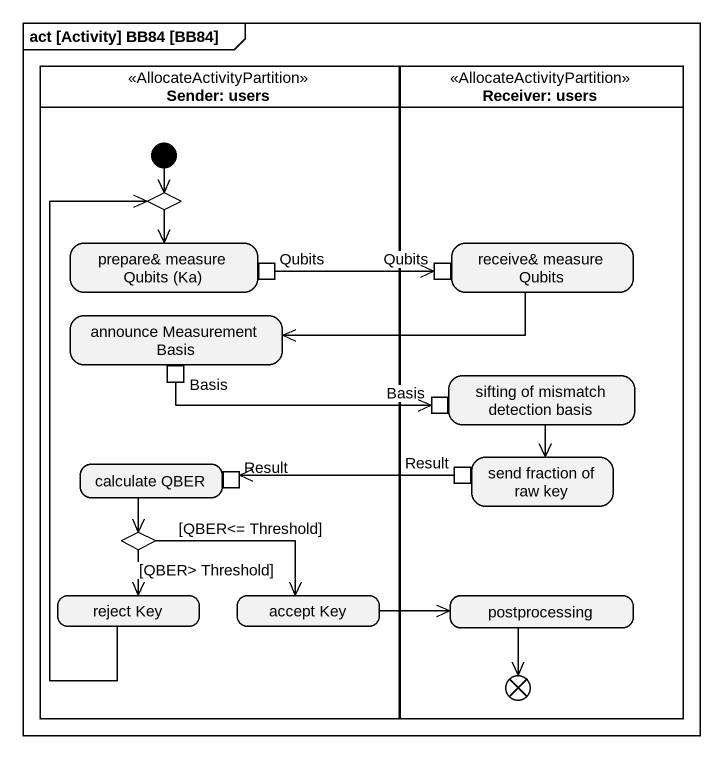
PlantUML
@startuml
mainframe act [Activity] BB84 [BB84]
hide empty description
state "Sender: users" as Sender_users <<AllocateActivityPartition>> {
  state "prepare& measure Qubits (Ka)" as prepare_measure_Qubits_Ka {
    state Qubits <<outputPin>>
  }
  state choice1 <<choice>>
  state "announce Measurement Basis" as announce_Measurement_Basis {
    state Basis <<outputPin>>
  }
  state "calculate QBER" as calculate_QBER {
    state Result <<inputPin>>
  }
  state choice2 <<choice>>
  state "reject Key" as reject_Key
  state "accept Key" as accept_Key
  [*] --> choice1
}
state "Receiver: users" as Receiver_users <<AllocateActivityPartition>> {
  state "receive& measure Qubits" as receive_measure_Qubits {
    state "Qubits" as Qubits_2 <<inputPin>>
  }
  state "sifting of mismatch detection basis" as sifting_of_mismatch {
    state "Basis" as Basis_2 <<inputPin>>
  }
  state "send fraction of raw key" as send_fraction_of_raw_key {
    state "Result" as Result_2 <<outputPin>>
  }
  state postprocessing
  state flowfinal1 <<end>>
}
choice1 --> prepare_measure_Qubits_Ka
receive_measure_Qubits -left-> announce_Measurement_Basis
Qubits -right-> Qubits_2
Basis -right-> Basis_2
sifting_of_mismatch --> send_fraction_of_raw_key
calculate_QBER --> choice2
Result_2 -left-> Result
choice2 --> reject_Key : [QBER> Threshold]
choice2 -right-> accept_Key : [QBER<= Threshold]
reject_Key -up-> choice1
accept_Key -right-> postprocessing
postprocessing --> flowfinal1
@enduml
